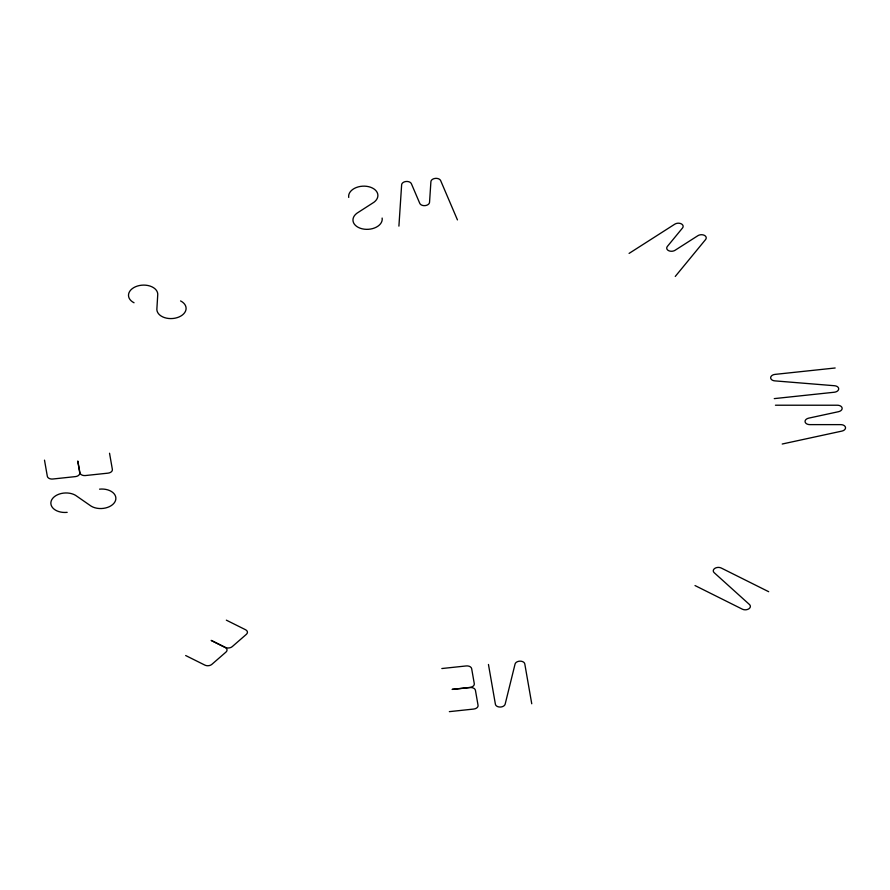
<?xml version="1.0" encoding="UTF-8"?>
<svg xmlns="http://www.w3.org/2000/svg" width="890" height="890" viewBox="0 0 890 890"><rect width="100%" height="100%" fill="white"/><g stroke="black" fill="none" stroke-linecap="round" stroke-linejoin="round"><path stroke-width="1.33" d="M398.909 226.127L401.635 184.775A4.973 3.315 -3 0 1 406.029 181.493A4.973 3.315 -3 0 1 411.391 183.74L419.78 203.376A4.973 3.315 -3 0 0 425.142 205.612A4.973 3.315 -3 0 0 429.536 202.341L430.905 181.66A4.973 3.315 -3 0 1 435.299 178.389A4.973 3.315 -3 0 1 440.661 180.626L457.449 219.908M675.265 276.445L705.603 239.521A4.973 3.315 -3 0 0 704.357 235.338A4.973 3.315 -3 0 0 697.905 235.683L675.043 250.301A4.973 3.315 -3 0 1 668.59 250.646A4.973 3.315 -3 0 1 667.344 246.463L682.519 227.996A4.973 3.315 -3 0 0 681.273 223.824A4.973 3.315 -3 0 0 674.82 224.158L629.085 253.405M782.21 444.021L841.907 431.094A4.973 3.315 -3 0 0 845.5 427.423A4.973 3.315 -3 0 0 840.783 424.63L809.8 424.619A4.973 3.315 -3 0 1 805.083 421.827A4.973 3.315 -3 0 1 808.676 418.155L838.525 411.692A4.973 3.315 -3 0 0 842.118 408.021A4.973 3.315 -3 0 0 837.39 405.228L775.435 405.217M835.165 367.993L775.001 374.39A4.917 3.271 -3 0 0 770.651 377.716A4.917 3.271 -3 0 0 774.845 380.876L834.575 385.737A4.928 3.282 -3 0 1 838.692 388.908A4.928 3.282 -3 0 1 834.419 392.223L774.256 398.62M441.829 668.535L466.215 665.942A4.917 3.271 -3 0 1 471.656 668.657L474.281 683.676A4.917 3.271 -3 0 1 469.965 687.425L452.087 689.394L469.987 687.569A4.917 3.271 -3 0 1 475.427 690.284L478.052 705.303A4.917 3.271 -3 0 1 473.736 709.052L449.35 711.644M768.693 591.705L721.234 568.02A4.917 3.271 -3 0 0 714.759 568.421A4.917 3.271 -3 0 0 714.236 572.737L749.469 604.521A4.928 3.282 -3 0 1 748.89 608.793A4.928 3.282 -3 0 1 742.471 609.238L695.012 585.553M226.338 620.152L245.584 629.753A4.917 3.271 -3 0 1 246.374 634.325L232.212 646.652A4.917 3.271 -3 0 1 225.315 647.386L211.141 640.399L225.181 647.497A4.917 3.271 -3 0 1 225.982 652.07L211.809 664.396A4.917 3.271 -3 0 1 204.911 665.13L185.665 655.529M531.753 703.779L524.788 663.907A4.917 3.271 -3 0 0 519.994 661.148A4.917 3.271 -3 0 0 515.054 664.085L505.153 704.168A4.928 3.282 -3 0 1 500.213 707.049A4.928 3.282 -3 0 1 495.418 704.346L488.454 664.463M109.537 453.233L112.363 469.397A4.917 3.271 -3 0 1 108.046 473.146L85.384 475.549A4.917 3.271 -3 0 1 79.944 472.835L77.775 460.998L79.733 472.857A4.917 3.271 -3 0 1 75.427 476.606L52.766 479.02A4.917 3.271 -3 0 1 47.326 476.306L44.5 460.141M99.558 489.155A14.652 9.745 -3 0 1 114.799 502.071A14.652 9.745 -3 0 1 89.879 505.275L76.852 496.231A14.652 9.745 -3 0 0 51.931 499.435A14.652 9.745 -3 0 0 67.173 512.351M180.57 300.931A14.652 9.745 -3 0 1 177.155 317.652A14.652 9.745 -3 0 1 156.918 308.252L157.697 295.435A14.652 9.745 -3 0 0 137.46 286.035A14.652 9.745 -3 0 0 134.045 302.767M382.133 218.05A14.652 9.745 -3 0 1 362.074 228.786A14.652 9.745 -3 0 1 358.358 212.298L372.498 203.198A14.652 9.745 -3 0 0 368.794 186.711A14.652 9.745 -3 0 0 348.724 197.446"/></g></svg>
